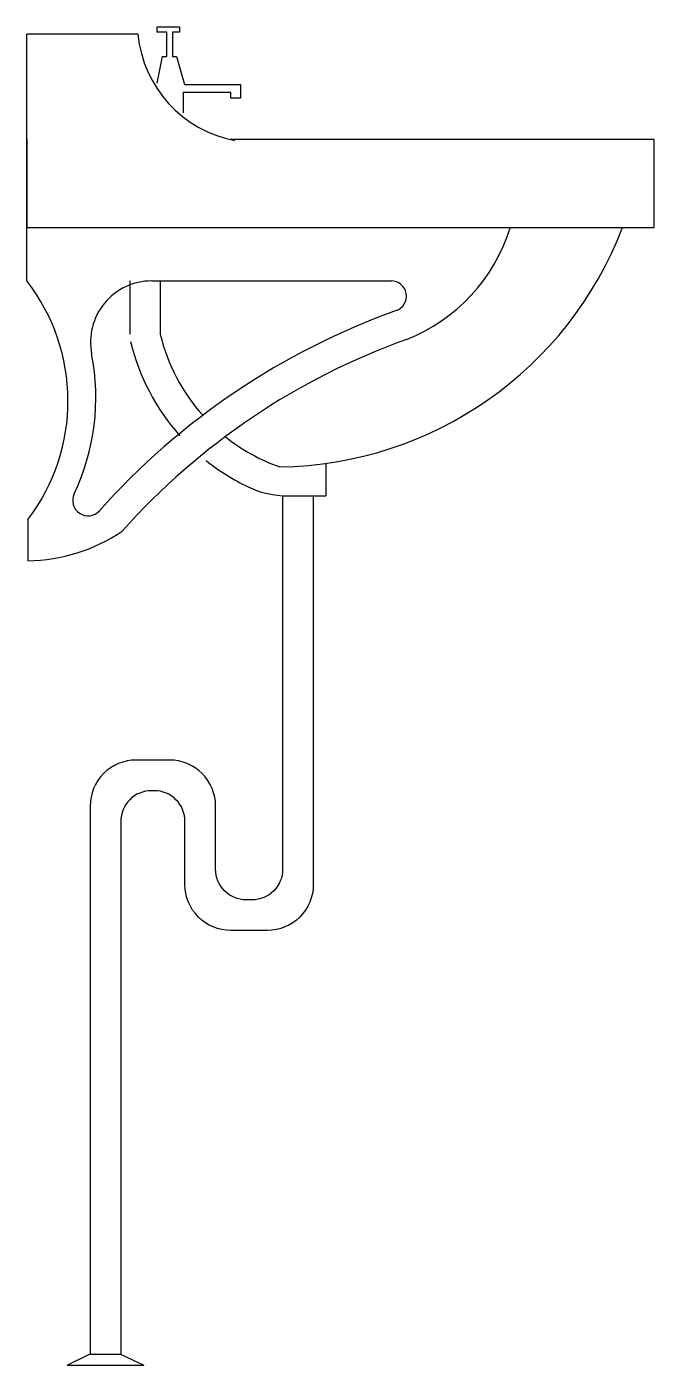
# Model space of a CAD drawing. Extents: x 0 to 410, y 0 to 874.
import ezdxf

# ---------------------------------------------------------------- set-up
doc = ezdxf.new("R2010")
doc.units = 0
doc.header["$LTSCALE"] = 100
doc.layers.get('0').update_dxf_attribs({"linetype": 'CONTINUOUS'})

msp = doc.modelspace()

# ---------------------------------------------------------------- linework, layer by layer
at = {"color": 0}
for p, q in [((67.25, 707.71), (67.25, 672.91)), ((81.66, 707.71), (238.07, 707.71)), ((87.25, 707.71), (87.25, 672.91)), ((195.37, 588.56), (195.37, 567.41)), ((170.51, 567.41), (195.37, 567.41)), ((0.81, 552.08), (0.81, 525.07)), ((26.35, 0), (76.44, 0))]:
    msp.add_line(p, q, dxfattribs=at)
for points in [[(0, 742.6), (0, 868.71)], [(72.66, 868.71), (0, 868.71)], [(85.11, 836.67), (88.77, 854.25), (91.52, 854.25), (91.52, 870.07), (85.11, 870.07), (85.11, 873.58), (99.76, 873.58), (99.76, 870.07), (95.18, 870.07), (95.18, 854.25), (97.93, 854.25), (103.15, 835.88), (139.76, 835.88), (139.76, 827.09), (133.35, 827.09), (133.35, 830.6), (102.24, 830.6), (102.24, 817.42)], [(0, 800.06), (0, 742.6), (410, 742.6), (410, 800.06)], [(410, 800.06), (132.83, 800.06)], [(0, 707.71), (0, 742.6)], [(26.35, 0), (40.91, 7.27), (61.29, 7.27), (76.44, 0)]]:
    msp.add_lwpolyline(points, dxfattribs=at)
for points in [[(167.21, 567.41), (167.21, 323.74, -0.414214), (147.21, 303.74), (143.37, 303.74, -0.414214), (123.37, 323.74), (123.37, 364.97, 0.414214), (93.37, 394.97), (71.44, 394.97, 0.414214), (41.44, 364.97), (41.44, 7.27)], [(187.21, 567.41), (187.21, 313.74, -0.414214), (157.21, 283.74), (133.37, 283.74, -0.414214), (103.37, 313.74), (103.37, 354.97, 0.414214), (83.37, 374.97), (81.44, 374.97, 0.414214), (61.44, 354.97), (61.44, 7.2)]]:
    msp.add_lwpolyline(points, format="xyb", dxfattribs=at)
for centre, radius, start, end in [((150.47, 876.22), 78.17, 185.50794, 259.25035), ((161.96, 829.67), 243.41, 270.82429, 339.03933), ((205.51, 777.05), 115.73, 291.61891, 342.48486), ((-100.42, 629.37), 127.37, 322.64031, 37.95961), ((81.66, 667.71), 40, 90, 191.07702), ((238.07, 697.71), 10, 289.62911, 90), ((400.18, 243.17), 472.59, 109.62911, 138.26901), ((205.74, 701.27), 121.83, 193.45713, 221.84104), ((400.18, 243.17), 452.59, 109.62911, 138.26901), ((205.74, 701.27), 141.83, 193.45713, 221.84104), ((-102.24, 631.71), 147.4, 334.68111, 11.07702), ((205.74, 701.27), 121.83, 231.39437, 250.69553), ((205.74, 701.27), 141.83, 231.39437, 244.49541), ((40.04, 564.4), 10, 154.68111, 318.26901), ((170.51, 627.41), 60, 244.49541, 270), ((-0.51, 636.99), 111.93, 270.67697, 304.21205)]:
    msp.add_arc(centre, radius, start, end, dxfattribs=at)

doc.saveas('drawing.dxf')
